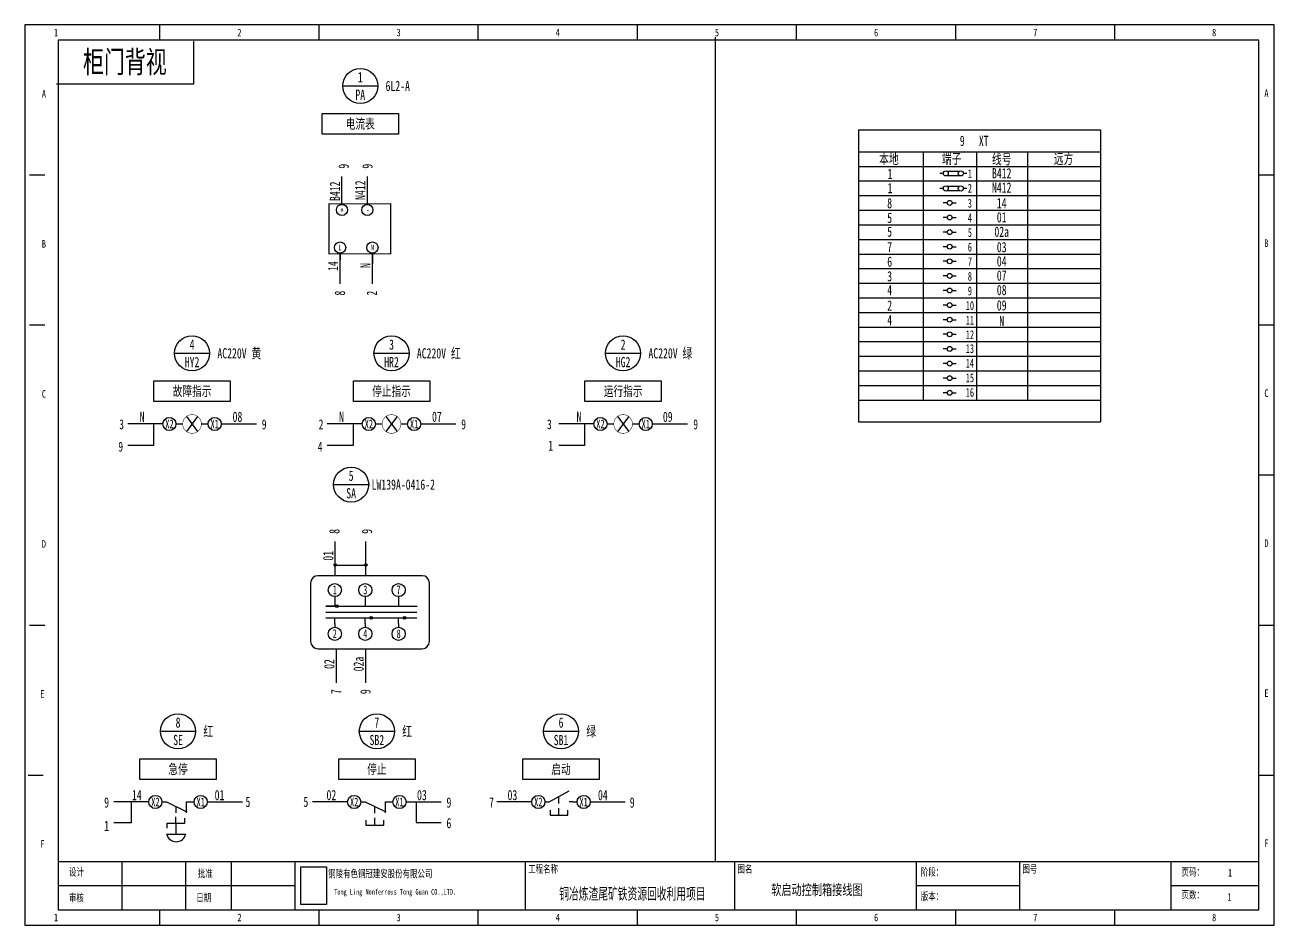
# Model space of a CAD drawing. Header units: millimetres. Extents: x 401220 to 2750366, y -101310 to 943175.
# Drawn here: x 1387354 to 1447973, y 279885 to 323583 of the extents above; entities that cross this region are included whole.
import ezdxf
from ezdxf.enums import TextEntityAlignment as Align

# ---------------------------------------------------------------- set-up
doc = ezdxf.new("R2010")
doc.units = ezdxf.units.MM
doc.linetypes.add('事故照明', pattern=[800, 600, 0, -200, 0])
doc.layers.add('SW', color=8, linetype='Continuous', lineweight=20)
doc.styles.add('IDQSTYLE', font='NSimSun.ttf', dxfattribs={"width": 0.7})
doc.styles.add('标准', font='NSimSun.ttf', dxfattribs={"width": 0.667})

msp = doc.modelspace()

# ---------------------------------------------------------------- hatches: boundary and pattern name
h = msp.add_hatch(color=256)
h.dxf.hatch_style = 1
h.paths.add_polyline_path([(1402475.8, 297361, 0.4142136), (1402412.7, 297424.1), (1402412.7, 297297.9, 0.4142136)])
h.paths.add_polyline_path([(1402412.7, 297424.1, 0.4142136), (1402349.6, 297361, 0.4142136), (1402412.7, 297297.9)])
h = msp.add_hatch(color=256)
h.dxf.hatch_style = 1
h.paths.add_polyline_path([(1403964.5, 297361, 0.4142136), (1403901.4, 297424.1), (1403901.4, 297297.9, 0.4142136)])
h.paths.add_polyline_path([(1403901.4, 297424.1, 0.4142136), (1403838.2, 297361, 0.4142136), (1403901.4, 297297.9)])
h = msp.add_hatch(color=256)
h.dxf.hatch_style = 1
h.paths.add_polyline_path([(1402549.8, 295368.8, 1), (1402426.8, 295368.8)])
h.paths.add_polyline_path([(1402426.8, 295368.8, 1), (1402549.8, 295368.8)])
h = msp.add_hatch(color=256)
h.dxf.hatch_style = 1
h.paths.add_polyline_path([(1404094.5, 294801.5), (1404217.5, 294801.5, 1)])
h.paths.add_polyline_path([(1404217.5, 294801.5), (1404094.5, 294801.5, 1)])
h = msp.add_hatch(color=256)
h.dxf.hatch_style = 1
h.paths.add_polyline_path([(1405711.8, 294801.5), (1405834.8, 294801.5, 1)])
h.paths.add_polyline_path([(1405834.8, 294801.5), (1405711.8, 294801.5, 1)])

# ---------------------------------------------------------------- linework, layer by layer
at = {"ltscale": 4}
for p, q in [((1393901.5, 322847.7), (1393901.5, 323583.3)), ((1401626, 322847.7), (1401626, 323583.3)), ((1409350.5, 322847.7), (1409350.5, 323583.3)), ((1417075, 322847.7), (1417075, 323583.3)), ((1424799.4, 322847.7), (1424799.4, 323583.3)), ((1432523.9, 322847.7), (1432523.9, 323583.3)), ((1440248.4, 322847.7), (1440248.4, 323583.3)), ((1387574.8, 316300.2), (1388310.4, 316300.2)), ((1431914.5, 316376.9), (1431747.5, 316376.9)), ((1433067.5, 316377), (1432900.4, 316377)), ((1447237.2, 316300.2), (1447972.9, 316300.2)), ((1431914.2, 315647.9), (1431747.1, 315647.9)), ((1433067.2, 315648), (1432900.1, 315648)), ((1432112.2, 314945.7), (1431912.8, 314945.7)), ((1432351.4, 314945.7), (1432550.8, 314945.7)), ((1432112.2, 314236.6), (1431912.8, 314236.6)), ((1432351.4, 314236.6), (1432550.8, 314236.6)), ((1432112.2, 313527.5), (1431912.8, 313527.5)), ((1432351.4, 313527.5), (1432550.8, 313527.5)), ((1432112.2, 312818.4), (1431912.8, 312818.4)), ((1432112.2, 312818.4), (1431912.8, 312818.4)), ((1432351.4, 312818.4), (1432550.8, 312818.4)), ((1432351.4, 312818.4), (1432550.8, 312818.4)), ((1432112.2, 312109.3), (1431912.8, 312109.3)), ((1432351.4, 312109.3), (1432550.8, 312109.3)), ((1432112.2, 311400.2), (1431912.8, 311400.2)), ((1432351.4, 311400.2), (1432550.8, 311400.2)), ((1432112.2, 310691.2), (1431912.8, 310691.2)), ((1432351.4, 310691.2), (1432550.8, 310691.2)), ((1432112.2, 309982.1), (1431912.8, 309982.1)), ((1432351.4, 309982.1), (1432550.8, 309982.1)), ((1432112.2, 309273), (1431912.8, 309273)), ((1432351.4, 309273), (1432550.8, 309273)), ((1387574.8, 309017.2), (1388310.4, 309017.2)), ((1432112.2, 308563.9), (1431912.8, 308563.9)), ((1432351.4, 308563.9), (1432550.8, 308563.9)), ((1447237.2, 309017.2), (1447972.9, 309017.2)), ((1432112.2, 307854.8), (1431912.8, 307854.8)), ((1432351.4, 307854.8), (1432550.8, 307854.8)), ((1432112.2, 307145.7), (1431912.8, 307145.7)), ((1432351.4, 307145.7), (1432550.8, 307145.7)), ((1432112.2, 306436.6), (1431912.8, 306436.6)), ((1432351.4, 306436.6), (1432550.8, 306436.6)), ((1432112.2, 305727.5), (1431912.8, 305727.5)), ((1432351.4, 305727.5), (1432550.8, 305727.5)), ((1447237.2, 301734.1), (1447972.9, 301734.1)), ((1387574.8, 294451), (1388310.4, 294451)), ((1447237.2, 294451), (1447972.9, 294451)), ((1387501.2, 287167.9), (1388236.9, 287167.9)), ((1447237.2, 287167.9), (1447972.9, 287167.9)), ((1388972.5, 282974.6), (1447237.2, 282974.6)), ((1392062.3, 282974.6), (1392062.3, 280620.5)), ((1395152.1, 282974.6), (1395152.1, 280620.5)), ((1397359.1, 282974.6), (1397359.1, 280620.5)), ((1400448.9, 282974.6), (1400448.9, 280620.5)), ((1411631, 282974.6), (1411631, 280620.5)), ((1421783.2, 282974.6), (1421783.2, 280620.5)), ((1430611.2, 282974.6), (1430611.2, 280620.5)), ((1435613.7, 282974.6), (1435613.7, 280620.5)), ((1442970.4, 282974.6), (1442970.4, 280620.5)), ((1388972.5, 281797.5), (1400448.9, 281797.5)), ((1430611.2, 281797.5), (1435613.7, 281797.5)), ((1442970.4, 281797.5), (1447237.2, 281797.5)), ((1393901.5, 279884.8), (1393901.5, 280620.5)), ((1401626, 279884.8), (1401626, 280620.5)), ((1409350.5, 279884.8), (1409350.5, 280620.5)), ((1417075, 279884.8), (1417075, 280620.5)), ((1424799.4, 279884.8), (1424799.4, 280620.5)), ((1432523.9, 279884.8), (1432523.9, 280620.5)), ((1440248.4, 279884.8), (1440248.4, 280620.5))]:
    msp.add_line(p, q, dxfattribs=at)
for p, q in [((1397169.9, 322847.7), (1388972.5, 322847.7)), ((1420848.9, 322995.4), (1420848.9, 282974.6)), ((1388884.3, 320729.9), (1395544.4, 320729.9)), ((1402774.4, 320622.3), (1404476.3, 320622.3)), ((1401772.9, 319291.8), (1405477.8, 319291.8)), ((1401772.9, 318282.2), (1401772.9, 319291.8)), ((1405477.8, 319291.8), (1405477.8, 318282.2)), ((1405477.8, 318282.2), (1401772.9, 318282.2)), ((1427805.7, 318490), (1427805.7, 317426.3)), ((1427805.7, 318490), (1439151.2, 318490)), ((1428212.3, 318490), (1439557.8, 318490)), ((1439557.8, 318490), (1439557.8, 317426.3)), ((1427805.7, 317426.3), (1439557.8, 317426.3)), ((1427805.7, 317426.3), (1427805.7, 316717.2)), ((1430942.6, 317426.3), (1430942.6, 316717.2)), ((1433530.5, 317426.3), (1433530.5, 316717.2)), ((1436013.5, 317426.3), (1436013.5, 316717.2)), ((1439557.8, 317426.3), (1439557.8, 316717.2)), ((1427805.7, 316717.2), (1427805.7, 316008.1)), ((1427805.7, 316717.2), (1427805.7, 316008.1)), ((1427805.7, 316717.2), (1439151.2, 316717.2)), ((1428212.3, 316717.2), (1439557.8, 316717.2)), ((1430942.6, 316717.2), (1430942.6, 316008.1)), ((1432110.8, 316481.3), (1432703.7, 316481.1)), ((1433530.5, 316717.2), (1433530.5, 316008.1)), ((1436012.3, 316717.2), (1436012.3, 316008.1)), ((1439557.8, 316717.2), (1439557.8, 316008.1)), ((1439557.8, 316717.2), (1439557.8, 316008.1)), ((1402737.1, 314902.1), (1402737.1, 316221.6)), ((1403970.2, 314902.1), (1403970.2, 316221.6)), ((1427805.7, 316008.1), (1427805.7, 315299)), ((1427805.7, 316008.1), (1427805.7, 315299)), ((1427805.7, 316008.1), (1439151.2, 316008.1)), ((1428212.3, 316008.1), (1439557.8, 316008.1)), ((1430942.6, 316008.1), (1430942.6, 315299)), ((1432112.1, 316273.4), (1432703.7, 316273.1)), ((1433530.5, 316008.1), (1433530.5, 315299)), ((1436012.3, 316008.1), (1436012.3, 315299)), ((1439557.8, 316008.1), (1439557.8, 315299)), ((1439557.8, 316008.1), (1439557.8, 315299)), ((1403970.2, 314902.1), (1403970.2, 315785.2)), ((1427805.7, 315299), (1427805.7, 314589.9)), ((1427805.7, 315299), (1427805.7, 314589.9)), ((1427805.7, 315299), (1439151.2, 315299)), ((1427805.7, 315299), (1439151.2, 315299)), ((1428212.3, 315299), (1439557.8, 315299)), ((1428212.3, 315299), (1439557.8, 315299)), ((1430942.6, 315299), (1430942.6, 314589.9)), ((1432110.5, 315752.3), (1432703.4, 315752.1)), ((1432111.7, 315544.4), (1432703.3, 315544.1)), ((1433530.5, 315299), (1433530.5, 314589.9)), ((1436012.3, 315299), (1436012.3, 314589.9)), ((1439557.8, 315299), (1439557.8, 314589.9)), ((1439557.8, 315299), (1439557.8, 314589.9)), ((1427805.7, 314589.9), (1427805.7, 313880.8)), ((1427805.7, 314589.9), (1427805.7, 313880.8)), ((1427805.7, 314589.9), (1439151.2, 314589.9)), ((1428212.3, 314589.9), (1439557.8, 314589.9)), ((1430942.6, 314589.9), (1430942.6, 313880.8)), ((1433530.5, 314589.9), (1433530.5, 313880.8)), ((1436012.3, 314589.9), (1436012.3, 313880.8)), ((1439557.8, 314589.9), (1439557.8, 313880.8)), ((1439557.8, 314589.9), (1439557.8, 313880.8)), ((1427805.7, 313880.8), (1427805.7, 313171.7)), ((1427805.7, 313880.8), (1427805.7, 313171.7)), ((1427805.7, 313880.8), (1439151.2, 313880.8)), ((1428212.3, 313880.8), (1439557.8, 313880.8)), ((1430942.6, 313880.8), (1430942.6, 313171.7)), ((1433530.5, 313880.8), (1433530.5, 313171.7)), ((1436012.3, 313880.8), (1436012.3, 313171.7)), ((1439557.8, 313880.8), (1439557.8, 313171.7)), ((1439557.8, 313880.8), (1439557.8, 313171.7)), ((1427805.7, 313171.7), (1427805.7, 312462.6)), ((1427805.7, 313171.7), (1427805.7, 312462.6)), ((1427805.7, 313171.7), (1439151.2, 313171.7)), ((1428212.3, 313171.7), (1439557.8, 313171.7)), ((1430942.6, 313171.7), (1430942.6, 312462.6)), ((1433530.5, 313171.7), (1433530.5, 312462.6)), ((1436012.3, 313171.7), (1436012.3, 312462.6)), ((1439557.8, 313171.7), (1439557.8, 312462.6)), ((1439557.8, 313171.7), (1439557.8, 312462.6)), ((1402647.9, 312475.7), (1402647.9, 312173.3)), ((1402647.9, 311156.2), (1402647.9, 312475.7)), ((1402647.9, 311014.3), (1402647.9, 312333.8)), ((1404216.5, 312475.7), (1404216.5, 311979.7)), ((1404216.5, 311156.2), (1404216.5, 312475.7)), ((1404216.5, 311014.3), (1404216.5, 312333.8)), ((1427805.7, 312462.6), (1427805.7, 311753.5)), ((1427805.7, 312462.6), (1427805.7, 311753.5)), ((1427805.7, 312462.6), (1439151.2, 312462.6)), ((1428212.3, 312462.6), (1439557.8, 312462.6)), ((1430942.6, 312462.6), (1430942.6, 311753.5)), ((1433530.5, 312462.6), (1433530.5, 311753.5)), ((1436012.3, 312462.6), (1436012.3, 311753.5)), ((1439557.8, 312462.6), (1439557.8, 311753.5)), ((1439557.8, 312462.6), (1439557.8, 311753.5)), ((1427805.7, 311753.5), (1427805.7, 311044.4)), ((1427805.7, 311753.5), (1427805.7, 311044.4)), ((1427805.7, 311753.5), (1439151.2, 311753.5)), ((1428212.3, 311753.5), (1439557.8, 311753.5)), ((1430942.6, 311753.5), (1430942.6, 311044.4)), ((1433530.5, 311753.5), (1433530.5, 311044.4)), ((1436012.3, 311753.5), (1436012.3, 311044.4)), ((1439557.8, 311753.5), (1439557.8, 311044.4)), ((1439557.8, 311753.5), (1439557.8, 311044.4)), ((1427805.7, 311044.4), (1427805.7, 310335.4)), ((1427805.7, 311044.4), (1427805.7, 310335.4)), ((1427805.7, 311044.4), (1439151.2, 311044.4)), ((1428212.3, 311044.4), (1439557.8, 311044.4)), ((1430942.6, 311044.4), (1430942.6, 310335.4)), ((1433530.5, 311044.4), (1433530.5, 310335.4)), ((1436012.3, 311044.4), (1436012.3, 310335.4)), ((1439557.8, 311044.4), (1439557.8, 310335.4)), ((1427805.7, 310335.4), (1427805.7, 309626.3)), ((1427805.7, 310335.4), (1427805.7, 309626.3)), ((1427805.7, 310335.4), (1439151.2, 310335.4)), ((1428212.3, 310335.4), (1439557.8, 310335.4)), ((1430942.6, 310335.4), (1430942.6, 309626.3)), ((1433530.5, 310335.4), (1433530.5, 309626.3)), ((1436012.3, 310335.4), (1436012.3, 309626.3)), ((1439557.8, 310335.4), (1439557.8, 309626.3)), ((1427805.7, 309626.3), (1427805.7, 308917.2)), ((1427805.7, 309626.3), (1427805.7, 308917.2)), ((1427805.7, 309626.3), (1439151.2, 309626.3)), ((1428212.3, 309626.3), (1439557.8, 309626.3)), ((1430942.6, 309626.3), (1430942.6, 308917.2)), ((1433530.5, 309626.3), (1433530.5, 308917.2)), ((1436012.3, 309626.3), (1436012.3, 308917.2)), ((1439557.8, 309626.3), (1439557.8, 308917.2)), ((1439557.8, 309626.3), (1439557.8, 308917.2)), ((1427805.7, 308917.2), (1427805.7, 308208.1)), ((1427805.7, 308917.2), (1427805.7, 308208.1)), ((1427805.7, 308917.2), (1439151.2, 308917.2)), ((1428212.3, 308917.2), (1439557.8, 308917.2)), ((1430942.6, 308917.2), (1430942.6, 308208.1)), ((1433530.5, 308917.2), (1433530.5, 308208.1)), ((1436012.3, 308917.2), (1436012.3, 308208.1)), ((1439557.8, 308917.2), (1439557.8, 308208.1)), ((1439557.8, 308917.2), (1439557.8, 308208.1)), ((1427805.7, 308208.1), (1427805.7, 307499)), ((1427805.7, 308208.1), (1427805.7, 307499)), ((1427805.7, 308208.1), (1439151.2, 308208.1)), ((1428212.3, 308208.1), (1439557.8, 308208.1)), ((1430942.6, 308208.1), (1430942.6, 307499)), ((1433530.5, 308208.1), (1433530.5, 307499)), ((1436012.3, 308208.1), (1436012.3, 307499)), ((1439557.8, 308208.1), (1439557.8, 307499)), ((1439557.8, 308208.1), (1439557.8, 307499)), ((1394612.7, 307643), (1396314.5, 307643)), ((1404292.1, 307643), (1405993.9, 307643)), ((1415532.1, 307643), (1417233.9, 307643)), ((1427805.7, 307499), (1427805.7, 306789.9)), ((1427805.7, 307499), (1427805.7, 306789.9)), ((1427805.7, 307499), (1439151.2, 307499)), ((1428212.3, 307499), (1439557.8, 307499)), ((1430942.6, 307499), (1430942.6, 306789.9)), ((1433530.5, 307499), (1433530.5, 306789.9)), ((1436012.3, 307499), (1436012.3, 306789.9)), ((1439557.8, 307499), (1439557.8, 306789.9)), ((1439557.8, 307499), (1439557.8, 306789.9)), ((1427805.7, 306789.9), (1439151.2, 306789.9)), ((1427805.7, 306789.9), (1427805.7, 306080.8)), ((1427805.7, 306789.9), (1427805.7, 306080.8)), ((1427805.7, 306789.9), (1439151.2, 306789.9)), ((1428212.3, 306789.9), (1439557.8, 306789.9)), ((1428212.3, 306789.9), (1439557.8, 306789.9)), ((1430942.6, 306789.9), (1430942.6, 306080.8)), ((1433530.5, 306789.9), (1433530.5, 306080.8)), ((1436012.3, 306789.9), (1436012.3, 306080.8)), ((1439557.8, 306789.9), (1439557.8, 306080.8)), ((1439557.8, 306789.9), (1439557.8, 306080.8)), ((1393611.1, 306312.5), (1397316, 306312.5)), ((1393611.1, 305302.9), (1393611.1, 306312.5)), ((1397316, 306312.5), (1397316, 305302.9)), ((1403290.6, 306312.5), (1406995.5, 306312.5)), ((1403290.6, 305302.9), (1403290.6, 306312.5)), ((1406995.5, 306312.5), (1406995.5, 305302.9)), ((1414530.5, 306312.5), (1418235.5, 306312.5)), ((1414530.5, 305302.9), (1414530.5, 306312.5)), ((1418235.5, 306312.5), (1418235.5, 305302.9)), ((1427805.7, 306080.8), (1427805.7, 305371.7)), ((1427805.7, 306080.8), (1427805.7, 305371.7)), ((1427805.7, 306080.8), (1439151.2, 306080.8)), ((1428212.3, 306080.8), (1439557.8, 306080.8)), ((1430942.6, 306080.8), (1430942.6, 305371.7)), ((1433530.5, 306080.8), (1433530.5, 305371.7)), ((1436012.3, 306080.8), (1436012.3, 305371.7)), ((1439557.8, 306080.8), (1439557.8, 305371.7)), ((1439557.8, 306080.8), (1439557.8, 305371.7)), ((1397316, 305302.9), (1393611.1, 305302.9)), ((1406995.5, 305302.9), (1403290.6, 305302.9)), ((1418235.5, 305302.9), (1414530.5, 305302.9)), ((1427805.7, 305371.7), (1427805.7, 304662.6)), ((1427805.7, 305371.7), (1427805.7, 304662.6)), ((1427805.7, 305371.7), (1427805.7, 304308)), ((1427805.7, 305371.7), (1439151.2, 305371.7)), ((1427805.7, 305017.1), (1427805.7, 304308)), ((1427805.7, 305017.1), (1427805.7, 304308)), ((1428212.3, 305371.7), (1439557.8, 305371.7)), ((1439557.8, 305371.7), (1439557.8, 304662.6)), ((1439557.8, 305371.7), (1439557.8, 304662.6)), ((1439557.8, 305371.7), (1439557.8, 304308)), ((1395189.9, 304574), (1395734.4, 303847.9)), ((1404869.3, 304574), (1405413.9, 303847.9)), ((1416109.3, 304574), (1416653.9, 303847.9)), ((1427805.7, 304308), (1439151.2, 304308)), ((1428212.3, 304308), (1439557.8, 304308)), ((1394045.4, 304211), (1392343.5, 304211)), ((1393595.3, 304211), (1393595.3, 303161.2)), ((1394682.1, 304211), (1394894.9, 304211)), ((1394894.9, 304211), (1395008.3, 304211)), ((1395916, 304211), (1396029.4, 304211)), ((1396029.4, 304211), (1396242.2, 304211)), ((1396881.8, 304211), (1398583.6, 304211)), ((1403724.8, 304211), (1402023, 304211)), ((1403274.8, 304211), (1403274.8, 303161.2)), ((1404361.6, 304211), (1404574.3, 304211)), ((1404574.3, 304211), (1404687.8, 304211)), ((1405595.4, 304211), (1405708.9, 304211)), ((1405708.9, 304211), (1405921.6, 304211)), ((1406561.2, 304211), (1408263.1, 304211)), ((1414964.8, 304211), (1413263, 304211)), ((1414514.8, 304211), (1414514.8, 303161.2)), ((1415601.6, 304211), (1415814.3, 304211)), ((1415814.3, 304211), (1415927.8, 304211)), ((1416835.4, 304211), (1416948.9, 304211)), ((1416948.9, 304211), (1417161.6, 304211)), ((1417801.2, 304211), (1419503, 304211)), ((1393595.3, 303161.2), (1392343.5, 303161.2)), ((1403274.8, 303161.2), (1402023, 303161.2)), ((1414514.8, 303161.2), (1413263, 303161.2)), ((1402332.9, 301270.9), (1404034.7, 301270.9)), ((1402412.7, 296844.4), (1402412.7, 298505.9)), ((1403901.4, 296844.4), (1403901.4, 298505.9)), ((1402412.7, 297361), (1403901.4, 297361)), ((1401212.9, 296489.8), (1401212.9, 293653.5)), ((1405254.1, 296844.4), (1401567.5, 296844.4)), ((1405148.3, 296844.4), (1401567.5, 296844.4)), ((1406630.2, 296844.4), (1402943.6, 296844.4)), ((1406524.4, 296844.4), (1402943.6, 296844.4)), ((1406984.8, 293653.5), (1406984.8, 296489.8)), ((1402389.4, 295828.9), (1402389.4, 295652.4)), ((1403871.2, 295828.9), (1403871.2, 295652.4)), ((1405488.5, 295828.9), (1405488.5, 295652.4)), ((1402389.4, 295368.8), (1401947.9, 295368.8)), ((1401947.9, 295368.8), (1406386.6, 295368.8)), ((1402389.4, 295652.4), (1402389.4, 295368.8)), ((1403871.2, 295652.4), (1403871.2, 295368.8)), ((1405488.5, 295652.4), (1405488.5, 295368.8)), ((1401947.9, 294801.5), (1406379.3, 294801.5)), ((1402389.4, 294517.9), (1402389.4, 294801.5)), ((1403871.2, 294517.9), (1403871.2, 294801.5)), ((1405488.5, 294517.9), (1405488.5, 294801.5)), ((1402389.4, 294517.9), (1402389.4, 294344.3)), ((1403871.2, 294517.9), (1403871.2, 294344.3)), ((1405488.5, 294517.9), (1405488.5, 294344.3)), ((1401567.5, 293298.9), (1405217.9, 293298.9)), ((1402473, 291637.4), (1402473, 293298.9)), ((1402943.6, 293298.9), (1406630.2, 293298.9)), ((1403896.2, 291637.4), (1403896.2, 293298.9)), ((1393932.3, 289291.1), (1395634.1, 289291.1)), ((1403580.1, 289291.1), (1405282, 289291.1)), ((1412519, 289291.1), (1414220.9, 289291.1)), ((1392930.8, 287960.5), (1396635.7, 287960.5)), ((1392930.8, 286951), (1392930.8, 287960.5)), ((1396635.7, 287960.5), (1396635.7, 286951)), ((1402578.6, 287960.5), (1406283.5, 287960.5)), ((1402578.6, 286951), (1402578.6, 287960.5)), ((1406283.5, 287960.5), (1406283.5, 286951)), ((1411517.5, 287960.5), (1415222.4, 287960.5)), ((1411517.5, 286951), (1411517.5, 287960.5)), ((1415222.4, 287960.5), (1415222.4, 286951)), ((1396635.7, 286951), (1392930.8, 286951)), ((1406283.5, 286951), (1402578.6, 286951)), ((1415222.4, 286951), (1411517.5, 286951)), ((1412801.3, 285859.1), (1413757, 286406.1)), ((1393365, 285859.1), (1391663.2, 285859.1)), ((1392514.1, 285859.1), (1392514.1, 284846.9)), ((1394001.8, 285859.1), (1394214.5, 285859.1)), ((1394214.5, 285859.1), (1395213.3, 285385.1)), ((1394683.5, 285324.2), (1394683.5, 285636.5)), ((1395182.7, 285859.1), (1395561.8, 285859.1)), ((1395182.7, 285859.1), (1395182.7, 285326.9)), ((1396201.4, 285859.1), (1397903.3, 285859.1)), ((1403012.9, 285859.1), (1401311, 285859.1)), ((1403649.6, 285859.1), (1403862.4, 285859.1)), ((1403862.4, 285859.1), (1404861.1, 285385.1)), ((1404333.6, 285323.2), (1404333.6, 285635.5)), ((1404830.5, 285859.1), (1405209.6, 285859.1)), ((1404830.5, 285859.1), (1404830.5, 285326.9)), ((1405849.3, 285859.1), (1407551.1, 285859.1)), ((1406341.7, 285859.1), (1406341.7, 284969.6)), ((1411951.8, 285859.1), (1410249.9, 285859.1)), ((1412588.5, 285859.1), (1412801.3, 285859.1)), ((1413267.2, 285784), (1413267.2, 286117.8)), ((1413267.2, 285220.7), (1413267.2, 285554.5)), ((1413935.8, 285859.1), (1413766.5, 285859.1)), ((1413935.8, 285859.1), (1414148.5, 285859.1)), ((1414788.1, 285859.1), (1416490, 285859.1)), ((1394680.5, 284823.5), (1394680.5, 285135.8)), ((1395112.9, 284823.5), (1395112.9, 285067)), ((1403901.2, 284971.1), (1403901.2, 284727.6)), ((1404333.6, 284727.6), (1404333.6, 285087.6)), ((1404765.9, 284727.6), (1404765.9, 284971.1)), ((1406341.7, 284969.6), (1406341.7, 284869.4)), ((1412834.8, 285464.2), (1412834.8, 285220.7)), ((1412834.8, 285220.7), (1413699.6, 285220.7)), ((1413699.6, 285220.7), (1413699.6, 285464.2)), ((1392514.1, 284846.9), (1391663.2, 284846.9)), ((1394226.8, 284303.3), (1395159.8, 284303.3)), ((1394248.1, 284590.3), (1394248.1, 284823.5)), ((1394248.1, 284823.5), (1395112.9, 284823.5)), ((1394680.5, 284823.5), (1394680.5, 284303.3)), ((1403901.2, 284727.6), (1404765.9, 284727.6)), ((1406341.7, 284869.4), (1407551.1, 284869.4))]:
    msp.add_line(p, q)
at = {"linetype": '事故照明'}
msp.add_line((1401947.9, 295080.1), (1406364.7, 295080.1), dxfattribs=at)
at = {"ltscale": 4}
for points in [[(1387354.1, 279884.8), (1447972.9, 279884.8), (1447972.9, 323583.3), (1387354.1, 323583.3)], [(1388972.5, 280620.5), (1447237.2, 280620.5), (1447237.2, 322847.7), (1388972.5, 322847.7)]]:
    msp.add_lwpolyline(points, close=True, dxfattribs=at)
for points in [[(1395544.4, 320729.9), (1395544.4, 322790.8)], [(1395734.4, 304574), (1395189.9, 303847.9)], [(1405413.9, 304574), (1404869.3, 303847.9)], [(1416653.9, 304574), (1416109.3, 303847.9)]]:
    msp.add_lwpolyline(points)
msp.add_lwpolyline([(1402107.7, 314902.1, 54.4, 54.4, 0), (1402107.7, 312475.7, 54.4, 54.4, 0), (1405103.5, 312475.7, 54.4, 54.4, 0), (1405103.5, 314902.1, 54.4, 54.4, 0)], format="xyseb", close=True)
at = {"const_width": 22.7}
for points in [[(1395008.3, 304211, 1), (1395916, 304211, 1)], [(1404687.8, 304211, 1), (1405595.4, 304211, 1)], [(1415927.8, 304211, 1), (1416835.4, 304211, 1)]]:
    msp.add_lwpolyline(points, format="xyb", close=True, dxfattribs=at)
msp.add_lwpolyline([(1400736.8, 282707.2), (1401992.3, 282707.2), (1401992.3, 280887.3), (1400736.8, 280887.3)], close=True)
for centre, radius in [((1403625.3, 320622.3), 850.9), ((1402737.1, 314602.8), 272.2), ((1403970.2, 314602.8), 272.2), ((1402647.9, 312775.1), 272.2), ((1404216.5, 312775.1), 272.2), ((1395463.6, 307643), 850.9), ((1405143, 307643), 850.9), ((1416383, 307643), 850.9), ((1394363.1, 304211), 319.1), ((1396561.3, 304211), 319.1), ((1404042.5, 304211), 319.1), ((1406240.7, 304211), 319.1), ((1415282.5, 304211), 319.1), ((1417480.7, 304211), 319.1), ((1403183.8, 301270.9), 850.9), ((1402412.7, 297361), 63.1), ((1403901.4, 297361), 63.1), ((1402389.4, 296148), 319.1), ((1403871.2, 296148), 319.1), ((1405488.5, 296148), 319.1), ((1402488.3, 295368.8), 61.5), ((1404156, 294801.5), 61.5), ((1405773.3, 294801.5), 61.5), ((1402389.4, 294025.2), 319.1), ((1403871.2, 294025.2), 319.1), ((1405488.5, 294025.2), 319.1), ((1394783.2, 289291.1), 850.9), ((1404431.1, 289291.1), 850.9), ((1413369.9, 289291.1), 850.9), ((1393682.7, 285859.1), 319.1), ((1395880.9, 285859.1), 319.1), ((1403330.5, 285859.1), 319.1), ((1405528.7, 285859.1), 319.1), ((1412269.4, 285859.1), 319.1), ((1414467.6, 285859.1), 319.1)]:
    msp.add_circle(centre, radius)
at = {"ltscale": 4}
for centre, radius in [((1432040.4, 316376.9), 125.9), ((1432774.5, 316377), 125.9), ((1432040.1, 315647.9), 125.9), ((1432774.2, 315648), 125.9), ((1432231.8, 314945.7), 119.6), ((1432231.8, 314236.6), 119.6), ((1432231.8, 313527.5), 119.6), ((1432231.8, 312818.4), 119.6), ((1432231.8, 312818.4), 119.6), ((1432231.8, 312109.3), 119.6), ((1432231.8, 311400.2), 119.6), ((1432231.8, 310691.2), 119.6), ((1432231.8, 309982.1), 119.6), ((1432231.8, 309273), 119.6), ((1432231.8, 308563.9), 119.6), ((1432231.8, 307854.8), 119.6), ((1432231.8, 307145.7), 119.6), ((1432231.8, 306436.6), 119.6), ((1432231.8, 305727.5), 119.6)]:
    msp.add_circle(centre, radius, dxfattribs=at)
for centre, radius, start, end in [((1401567.5, 296489.8), 354.5, 90, 180), ((1406630.2, 296489.8), 354.5, 0, 90), ((1401567.5, 293653.5), 354.5, 180, 270), ((1406630.2, 293653.5), 354.5, 270, 0), ((1394693.3, 284407.3), 477.9, 192.569255, 347.430745)]:
    msp.add_arc(centre, radius, start, end)
for p in [(1395462.2, 304211), (1405141.6, 304211), (1416381.6, 304211)]:
    msp.add_point(p)

# ---------------------------------------------------------------- texts
at = {"style": 'IDQSTYLE', "width": 0.7}
for s, p in [('1', (1388862.2, 322921.2)), ('2', (1397763.7, 322921.2)), ('3', (1405488.2, 322921.2)), ('4', (1413212.7, 322921.2)), ('5', (1420937.2, 322921.2)), ('6', (1428661.7, 322921.2)), ('7', (1436386.2, 322921.2)), ('8', (1445067, 322921.2)), ('A', (1388273.7, 319941.8)), ('A', (1447605.1, 319978.6)), ('B', (1388273.7, 312658.7)), ('B', (1447605.1, 312695.5)), ('C', (1388273.7, 305375.6)), ('C', (1447605.1, 305412.4)), ('D', (1388273.7, 298092.5)), ('D', (1447605.1, 298129.3)), ('E', (1388200.1, 290809.4)), ('E', (1447605.1, 290846.2)), ('F', (1388200.1, 283526.4)), ('F', (1447605.1, 283563.1)), ('1', (1388862.2, 279958.4)), ('2', (1397763.7, 279958.4)), ('3', (1405488.2, 279958.4)), ('4', (1413212.7, 279958.4)), ('5', (1420937.2, 279958.4)), ('6', (1428661.7, 279958.4)), ('7', (1436386.2, 279958.4)), ('8', (1445067, 279958.4))]:
    msp.add_text(s, height=368.6, dxfattribs=at).set_placement(p, align=Align.BOTTOM_CENTER)
msp.add_text('柜门背视', height=1063.64, dxfattribs=at).set_placement((1392203, 321811.6), align=Align.MIDDLE)
for s, height, p in [('1', 496.4, (1403625.3, 321047.8)), ('PA', 496.37, (1403625.3, 320196.8)), ('电流表', 478.64, (1403625.3, 318785.9)), ('9', 496.4, (1432842.6, 317960.2)), ('XT', 496.37, (1433885, 317958.1)), ('1', 496.4, (1429334.3, 316350.8)), ('1', 425.5, (1433212.1, 316362.7)), ('1', 496.4, (1429334.3, 315664.3)), ('2', 425.5, (1433212.1, 315653.6)), ('+', 272.2, (1402737.1, 314602.8)), ('8', 496.4, (1429318.4, 314928.4)), ('3', 425.5, (1433212.1, 314926)), ('-', 272.2, (1403991.9, 314602.8)), ('5', 496.4, (1429318.4, 314219.3)), ('4', 425.5, (1433212.1, 314216.9)), ('5', 496.4, (1429318.4, 313547.6)), ('5', 425.5, (1433212.1, 313507.8)), ('@N421', 0.142, (1433530.5, 313526.3)), ('L', 272.2, (1402647.9, 312775.1)), ('N', 272.2, (1404216.5, 312775.1)), ('7', 496.4, (1429318.4, 312801.1)), ('6', 425.5, (1433212.1, 312798.7)), ('6', 496.4, (1429318.4, 312092)), ('7', 425.5, (1433212.1, 312089.6)), ('3', 496.4, (1429318.4, 311382.9)), ('8', 425.5, (1433212.1, 311380.5)), ('4', 496.4, (1429318.4, 310710)), ('9', 425.5, (1433212.1, 310671.4)), ('2', 496.4, (1429318.4, 309964.7)), ('10', 425.46, (1433212.1, 309962.3)), ('4', 496.4, (1429318.4, 309255.6)), ('11', 425.46, (1433212.1, 309253.2)), ('12', 425.46, (1433212.1, 308544.1)), ('4', 496.4, (1395463.6, 308068.5)), ('3', 496.4, (1405143, 308068.5)), ('2', 496.4, (1416383, 308068.5)), ('13', 425.46, (1433212.1, 307871.5)), ('HY2', 496.37, (1395463.6, 307217.5)), ('HR2', 496.37, (1405143, 307217.5)), ('HG2', 496.37, (1416383, 307217.5)), ('14', 425.46, (1433212.1, 307162.4)), ('15', 425.46, (1433212.1, 306453.3)), ('故障指示', 478.64, (1395463.6, 305807.7)), ('停止指示', 478.64, (1405143, 305807.7)), ('运行指示', 478.64, (1416383, 305806.6)), ('16', 425.46, (1433212.1, 305744.2)), ('3', 478.6, (1392044, 304194.6)), ('X2', 425.46, (1394363.1, 304211)), ('X1', 425.46, (1396561.3, 304211)), ('9', 478.6, (1398961.7, 304194.6)), ('2', 478.6, (1401723.4, 304194.6)), ('X2', 425.46, (1404042.5, 304211)), ('X1', 425.46, (1406240.7, 304211)), ('9', 478.6, (1408641.2, 304194.6)), ('3', 478.6, (1412804, 304194.6)), ('X2', 425.46, (1415282.5, 304211)), ('X1', 425.46, (1417480.7, 304211)), ('9', 478.6, (1419904.1, 304194.6)), ('9', 478.6, (1392000.7, 303109.1)), ('4', 478.6, (1401680.1, 303109.1)), ('1', 496.4, (1412866.3, 303155.7)), ('5', 496.4, (1403183.8, 301696.4)), ('SA', 496.37, (1403183.8, 300845.5)), ('8', 496.4, (1394783.2, 289716.5)), ('7', 496.4, (1404431.1, 289716.5)), ('6', 496.4, (1413369.9, 289716.5)), ('SE', 496.37, (1394783.2, 288865.6)), ('SB2', 496.37, (1404431.1, 288865.6)), ('SB1', 496.37, (1413369.9, 288865.6)), ('急停', 478.64, (1394783.2, 287454.7)), ('停止', 478.64, (1404431.1, 287454.7)), ('启动', 478.64, (1413369.9, 287454.7)), ('X2', 425.46, (1393682.7, 285859.1)), ('X1', 425.46, (1395880.9, 285859.1)), ('X2', 425.46, (1403330.5, 285859.1)), ('X1', 425.46, (1405528.7, 285859.1)), ('X2', 425.46, (1412269.4, 285859.1)), ('X1', 425.46, (1414467.6, 285859.1)), ('软启动控制箱接线图', 516, (1425789.1, 281598.8))]:
    msp.add_text(s, height=height, dxfattribs=at).set_placement(p, align=Align.MIDDLE_CENTER)
for s, height, p in [(' 6L2-A', 496.37, (1404618.1, 320622.3)), (' AC220V 黄', 496.37, (1396456.3, 307643)), (' AC220V 红', 496.37, (1406135.8, 307643)), (' AC220V 绿', 496.37, (1417375.7, 307643)), ('LW139A-0416-2', 496.367, (1404176.5, 301270.9)), (' 红', 496.37, (1395776, 289291.1)), (' 红', 496.37, (1405423.8, 289291.1)), (' 绿', 496.37, (1414362.7, 289291.1))]:
    msp.add_text(s, height=height, dxfattribs=at).set_placement(p, align=Align.MIDDLE_LEFT)
for s, height, rotation, p in [('本地', 496.37, 359.999998, (1429284.1, 316831.5)), ('端子', 496.37, 359.999998, (1432329.5, 316845.5)), ('线号', 496.37, 359.999998, (1434756.6, 316817.3)), ('远方', 496.37, 359.999998, (1437763.9, 316836.2)), ('9', 496.4, 89.999998, (1403067.1, 316724.3)), ('9', 496.4, 89.999998, (1404225, 316724.3)), ('B412', 496.37, 359.999998, (1434756.6, 316135.7)), ('B412', 496.37, 89.999998, (1402642.9, 315509.4)), ('N412', 496.37, 89.999998, (1403875.9, 315562.5)), ('N412', 496.37, 359.999998, (1434756.6, 315440.9)), ('14', 496.37, 359.999998, (1434756.6, 314683.2)), ('01', 496.37, 359.999998, (1434756.6, 313998.4)), ('02a', 496.37, 359.999998, (1434756.6, 313295.9)), ('03', 496.37, 359.999998, (1434756.6, 312549.6)), ('04', 496.37, 359.999998, (1434756.6, 311860.9)), ('14', 496.37, 89.999998, (1402553.6, 311876.7)), ('N', 496.4, 89.999998, (1404122.2, 311905.3)), ('07', 496.37, 359.999998, (1434756.6, 311169.2)), ('8', 496.4, 89.999998, (1402887.7, 310562.6)), ('2', 496.4, 89.999998, (1404436.6, 310562.6)), ('08', 496.37, 359.999998, (1434756.6, 310466.5)), ('09', 496.37, 359.999998, (1434756.6, 309723.1)), ('N', 496.4, 359.999998, (1434756.6, 308961.9)), ('8', 496.4, 89.999998, (1402619.2, 298997.2)), ('9', 496.4, 89.999998, (1404198, 298997.2)), ('01', 496.37, 89.999998, (1402318.4, 297811.4)), ('02a', 496.37, 89.999998, (1403793, 292555.8)), ('02', 496.37, 89.999998, (1402367.4, 292555.8)), ('7', 496.4, 89.999998, (1402705.6, 291213.6)), ('9', 496.4, 89.999998, (1404126.1, 291213.6)), ('14', 496.37, 359.999998, (1392780.6, 285946.7)), ('01', 496.37, 359.999998, (1396795.6, 285946.7)), ('02', 496.37, 359.999998, (1402224.6, 285946.7)), ('03', 496.37, 359.999998, (1406618.7, 285946.7)), ('03', 496.37, 359.999998, (1411012, 285946.7)), ('04', 496.37, 359.999998, (1415398, 285946.7)), ('9', 496.4, 359.999998, (1391316.1, 285586.8)), ('5', 496.4, 359.999998, (1398173.5, 285618.4)), ('5', 496.4, 359.999998, (1400985, 285618.4)), ('9', 496.4, 359.999998, (1407928.2, 285586.8)), ('7', 496.4, 359.999998, (1409998.2, 285586.8)), ('9', 496.4, 359.999998, (1416824.3, 285586.8)), ('1', 496.4, 359.999998, (1391316.1, 284453.2)), ('6', 496.4, 359.999998, (1407928.2, 284582.8))]:
    msp.add_text(s, height=height, rotation=rotation, dxfattribs=at).set_placement(p, align=Align.CENTER)
for s, height, p in [('N', 496.4, (1393035, 304312.8)), ('08', 496.37, (1397666, 304312.8)), ('N', 496.4, (1402714.4, 304312.8)), ('07', 496.37, (1407345.5, 304312.8)), ('N', 496.4, (1414241.2, 304312.8)), ('09', 496.37, (1418549.6, 304312.8)), ('1', 425.5, (1402389.4, 295943.2)), ('3', 425.5, (1403871.2, 295943.2)), ('7', 425.5, (1405488.5, 295943.2)), ('2', 425.5, (1402389.4, 293816.6)), ('4', 425.5, (1403871.2, 293816.6)), ('8', 425.5, (1405488.5, 293816.6)), ('1', 368.6, (1445839.5, 282238.9)), ('1', 368.6, (1445810.1, 281061.9))]:
    msp.add_text(s, height=height, dxfattribs=at).set_placement(p, align=Align.CENTER)
for s, p in [('设计', (1389487.5, 282165.4)), ('批准', (1395740.7, 282091.8)), ('工程名称', (1411778.2, 282312.5)), ('图名', (1421930.4, 282312.5)), ('阶段：', (1430831.9, 282165.4)), ('图号', (1435760.9, 282312.5)), ('页码：', (1443485.4, 282165.4)), ('审核', (1389487.5, 280914.7)), ('日期', (1395667.1, 280914.7)), ('版本：', (1430831.9, 280988.3)), ('页数：', (1443485.4, 281061.9))]:
    msp.add_text(s, height=368.57, dxfattribs=at).set_placement(p, align=Align.BOTTOM_LEFT)
for s, height, p in [('铜陵有色铜冠建安股份有限公司', 368.568, (1402069, 282564.8)), ('Tong Ling Nonferrous Tong Guan CO.,LTD.', 265.369, (1402363.3, 281629))]:
    msp.add_text(s, height=height, dxfattribs=at).set_placement(p, align=Align.TOP_LEFT)
at = {"layer": 'SW', "color": 4, "linetype": 'Continuous', "lineweight": 25, "style": '标准', "width": 0.62}
msp.add_text('铜冶炼渣尾矿铁资源回收利用项目', height=560, dxfattribs=at).set_placement((1416833.7, 281126), align=Align.CENTER)

doc.saveas('drawing.dxf')
